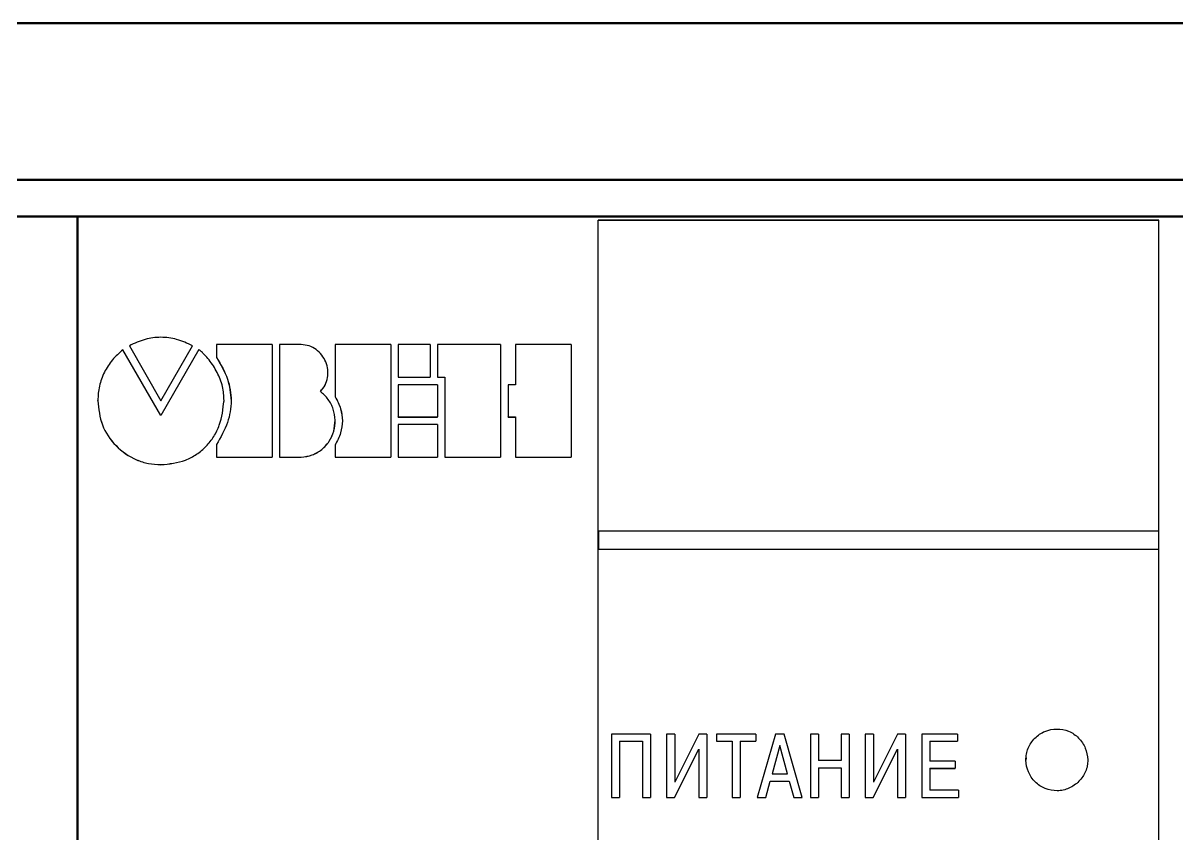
# Model space of a CAD drawing. Header units: millimetres. Extents: x 3520 to 8864, y 403 to 1747.
# Drawn here: x 5630.289 to 5634.092, y 873.231 to 875.903 of the extents above; entities that cross this region are included whole.
import ezdxf

# ---------------------------------------------------------------- set-up
doc = ezdxf.new("R2010")
doc.units = ezdxf.units.MM
doc.layers.add('main', color=5, linetype='Continuous', lineweight=50)
doc.layers.add('text', color=250, linetype='Continuous')

msp = doc.modelspace()

# ---------------------------------------------------------------- linework, layer by layer
at = {"layer": 'main', "color": 0, "linetype": 'Continuous'}
for p, q in [((5628.4279, 875.9033, 1518.358), (5635.9879, 875.9033, 1518.358)), ((5628.4279, 875.3866, 1518.358), (5635.9879, 875.3866, 1518.358)), ((5635.9879, 875.2657, 1518.358), (5628.4279, 875.2657, 1518.358)), ((5630.4679, 875.2657, 1518.358), (5630.4679, 870.5594, 1518.358))]:
    msp.add_line(p, q, dxfattribs=at)
at = {"layer": 'text', "color": 0, "linetype": 'Continuous'}
for p, q in [((5632.1839, 870.5714, 1518.358), (5632.1839, 875.254, 1518.358)), ((5632.1839, 875.254, 1518.358), (5634.0319, 875.254, 1518.358)), ((5634.0319, 875.254, 1518.358), (5632.1839, 875.254, 1518.358)), ((5634.0319, 870.5714, 1518.358), (5634.0319, 875.254, 1518.358)), ((5630.7426, 874.6099, 1518.358), (5630.6179, 874.8268, 1518.358)), ((5630.6391, 874.84, 1518.358), (5630.7429, 874.6582, 1518.358)), ((5630.6391, 874.8398, 1518.358), (5630.6391, 874.84, 1518.358)), ((5630.6391, 874.8398, 1518.358), (5630.7429, 874.6581, 1518.358)), ((5630.8676, 874.8271, 1518.358), (5630.7426, 874.6099, 1518.358)), ((5630.7429, 874.6582, 1518.358), (5630.8471, 874.84, 1518.358)), ((5630.7429, 874.6581, 1518.358), (5630.8471, 874.8398, 1518.358)), ((5630.8471, 874.8398, 1518.358), (5630.8471, 874.84, 1518.358)), ((5630.9265, 874.844, 1518.358), (5630.9265, 874.8011, 1518.358)), ((5631.1098, 874.844, 1518.358), (5630.9265, 874.844, 1518.358)), ((5631.1098, 874.844, 1518.358), (5631.1098, 874.4729, 1518.358)), ((5631.1342, 874.8439, 1518.358), (5631.1342, 874.4728, 1518.358)), ((5631.2053, 874.8439, 1518.358), (5631.1342, 874.8439, 1518.358)), ((5631.3172, 874.8439, 1518.358), (5631.3172, 874.6721, 1518.358)), ((5631.5004, 874.8439, 1518.358), (5631.3172, 874.8439, 1518.358)), ((5631.5004, 874.8439, 1518.358), (5631.5004, 874.4728, 1518.358)), ((5631.6306, 874.8438, 1518.358), (5631.525, 874.8438, 1518.358)), ((5631.525, 874.8438, 1518.358), (5631.525, 874.7364, 1518.358)), ((5631.6306, 874.8438, 1518.358), (5631.6306, 874.7364, 1518.358)), ((5631.8626, 874.8438, 1518.358), (5631.6549, 874.8438, 1518.358)), ((5631.6549, 874.8438, 1518.358), (5631.6549, 874.7364, 1518.358)), ((5631.8626, 874.8438, 1518.358), (5631.8626, 874.4727, 1518.358)), ((5631.9116, 874.8437, 1518.358), (5631.9116, 874.7115, 1518.358)), ((5632.0949, 874.8437, 1518.358), (5631.9116, 874.8437, 1518.358)), ((5632.0949, 874.8437, 1518.358), (5632.0949, 874.4726, 1518.358)), ((5630.9265, 874.8009, 1518.358), (5630.9265, 874.8011, 1518.358)), ((5631.525, 874.7364, 1518.358), (5631.6306, 874.7364, 1518.358)), ((5631.525, 874.7362, 1518.358), (5631.525, 874.7364, 1518.358)), ((5631.525, 874.7362, 1518.358), (5631.6306, 874.7362, 1518.358)), ((5631.6549, 874.7115, 1518.358), (5631.525, 874.7115, 1518.358)), ((5631.525, 874.7115, 1518.358), (5631.525, 874.6052, 1518.358)), ((5631.6306, 874.7362, 1518.358), (5631.6306, 874.7364, 1518.358)), ((5631.6549, 874.7364, 1518.358), (5631.6793, 874.7364, 1518.358)), ((5631.6549, 874.7362, 1518.358), (5631.6549, 874.7364, 1518.358)), ((5631.6549, 874.7362, 1518.358), (5631.6793, 874.7362, 1518.358)), ((5631.6549, 874.7115, 1518.358), (5631.6549, 874.6052, 1518.358)), ((5631.6793, 874.7364, 1518.358), (5631.6793, 874.4727, 1518.358)), ((5631.9116, 874.7115, 1518.358), (5631.8871, 874.7115, 1518.358)), ((5631.8871, 874.7115, 1518.358), (5631.8871, 874.6052, 1518.358)), ((5631.3172, 874.6719, 1518.358), (5631.3172, 874.6721, 1518.358)), ((5630.5349, 874.6589, 1518.358), (5630.5349, 874.659, 1518.358)), ((5630.7429, 874.6581, 1518.358), (5630.7429, 874.6582, 1518.358)), ((5631.525, 874.6052, 1518.358), (5631.6549, 874.6052, 1518.358)), ((5631.525, 874.605, 1518.358), (5631.525, 874.6052, 1518.358)), ((5631.525, 874.605, 1518.358), (5631.6549, 874.605, 1518.358)), ((5631.6549, 874.605, 1518.358), (5631.6549, 874.6052, 1518.358)), ((5631.8871, 874.6052, 1518.358), (5631.9116, 874.6052, 1518.358)), ((5631.8871, 874.605, 1518.358), (5631.8871, 874.6052, 1518.358)), ((5631.8871, 874.605, 1518.358), (5631.9116, 874.605, 1518.358)), ((5631.9116, 874.6052, 1518.358), (5631.9116, 874.4726, 1518.358)), ((5631.6549, 874.5804, 1518.358), (5631.525, 874.5804, 1518.358)), ((5631.525, 874.5804, 1518.358), (5631.525, 874.4728, 1518.358)), ((5631.6549, 874.5804, 1518.358), (5631.6549, 874.4728, 1518.358)), ((5630.9265, 874.5149, 1518.358), (5630.9265, 874.4729, 1518.358)), ((5631.3172, 874.5125, 1518.358), (5631.3172, 874.4728, 1518.358)), ((5630.9265, 874.4729, 1518.358), (5631.1098, 874.4729, 1518.358)), ((5630.9265, 874.4728, 1518.358), (5630.9265, 874.4729, 1518.358)), ((5630.9265, 874.4728, 1518.358), (5631.1098, 874.4728, 1518.358)), ((5631.1098, 874.4728, 1518.358), (5631.1098, 874.4729, 1518.358)), ((5631.1342, 874.4728, 1518.358), (5631.2053, 874.4728, 1518.358)), ((5631.1342, 874.4727, 1518.358), (5631.1342, 874.4728, 1518.358)), ((5631.1342, 874.4727, 1518.358), (5631.2053, 874.4727, 1518.358)), ((5631.2053, 874.4727, 1518.358), (5631.2053, 874.4728, 1518.358)), ((5631.3172, 874.4728, 1518.358), (5631.5004, 874.4728, 1518.358)), ((5631.3172, 874.4727, 1518.358), (5631.3172, 874.4728, 1518.358)), ((5631.3172, 874.4727, 1518.358), (5631.5004, 874.4727, 1518.358)), ((5631.5004, 874.4727, 1518.358), (5631.5004, 874.4728, 1518.358)), ((5631.525, 874.4728, 1518.358), (5631.6549, 874.4728, 1518.358)), ((5631.525, 874.4726, 1518.358), (5631.525, 874.4728, 1518.358)), ((5631.525, 874.4726, 1518.358), (5631.6549, 874.4726, 1518.358)), ((5631.6549, 874.4726, 1518.358), (5631.6549, 874.4728, 1518.358)), ((5631.6793, 874.4727, 1518.358), (5631.8626, 874.4727, 1518.358)), ((5631.6793, 874.4726, 1518.358), (5631.6793, 874.4727, 1518.358)), ((5631.6793, 874.4726, 1518.358), (5631.8626, 874.4726, 1518.358)), ((5631.8626, 874.4726, 1518.358), (5631.8626, 874.4727, 1518.358)), ((5631.9116, 874.4726, 1518.358), (5632.0949, 874.4726, 1518.358)), ((5631.9116, 874.4725, 1518.358), (5631.9116, 874.4726, 1518.358)), ((5631.9116, 874.4725, 1518.358), (5632.0949, 874.4725, 1518.358)), ((5632.0949, 874.4725, 1518.358), (5632.0949, 874.4726, 1518.358)), ((5630.7429, 874.4479, 1518.358), (5630.7429, 874.4481, 1518.358)), ((5632.1851, 874.2294, 1518.358), (5632.1851, 874.1697, 1518.358)), ((5634.0307, 874.2294, 1518.358), (5632.1851, 874.2294, 1518.358)), ((5634.0307, 874.2293, 1518.358), (5632.1851, 874.2293, 1518.358)), ((5634.0307, 874.2294, 1518.358), (5634.0307, 874.1697, 1518.358)), ((5632.1851, 874.1697, 1518.358), (5634.0307, 874.1697, 1518.358)), ((5632.2281, 873.5603, 1518.358), (5632.2281, 873.3514, 1518.358)), ((5632.3566, 873.5603, 1518.358), (5632.2281, 873.5603, 1518.358)), ((5632.3566, 873.5603, 1518.358), (5632.3566, 873.3514, 1518.358)), ((5632.4098, 873.5603, 1518.358), (5632.4098, 873.3514, 1518.358)), ((5632.4364, 873.5603, 1518.358), (5632.4098, 873.5603, 1518.358)), ((5632.4364, 873.5603, 1518.358), (5632.4364, 873.4021, 1518.358)), ((5632.5162, 873.5603, 1518.358), (5632.4364, 873.4021, 1518.358)), ((5632.5424, 873.5603, 1518.358), (5632.5162, 873.5603, 1518.358)), ((5632.5424, 873.5603, 1518.358), (5632.5424, 873.3514, 1518.358)), ((5632.5741, 873.5603, 1518.358), (5632.5741, 873.5368, 1518.358)), ((5632.7035, 873.5603, 1518.358), (5632.5741, 873.5603, 1518.358)), ((5632.7035, 873.5603, 1518.358), (5632.7035, 873.5368, 1518.358)), ((5632.7687, 873.5603, 1518.358), (5632.7086, 873.3514, 1518.358)), ((5632.7968, 873.5603, 1518.358), (5632.7687, 873.5603, 1518.358)), ((5632.8568, 873.3514, 1518.358), (5632.7968, 873.5603, 1518.358)), ((5632.9101, 873.5603, 1518.358), (5632.8835, 873.5603, 1518.358)), ((5632.8835, 873.5603, 1518.358), (5632.8835, 873.3514, 1518.358)), ((5632.9101, 873.5603, 1518.358), (5632.9101, 873.4732, 1518.358)), ((5632.9847, 873.5603, 1518.358), (5632.9847, 873.4732, 1518.358)), ((5633.0113, 873.5603, 1518.358), (5632.9847, 873.5603, 1518.358)), ((5633.0113, 873.5603, 1518.358), (5633.0113, 873.3514, 1518.358)), ((5633.0646, 873.5603, 1518.358), (5633.0646, 873.3514, 1518.358)), ((5633.0911, 873.5603, 1518.358), (5633.0646, 873.5603, 1518.358)), ((5633.0911, 873.5603, 1518.358), (5633.0911, 873.4021, 1518.358)), ((5633.1709, 873.5603, 1518.358), (5633.0911, 873.4021, 1518.358)), ((5633.1972, 873.5603, 1518.358), (5633.1709, 873.5603, 1518.358)), ((5633.1972, 873.5603, 1518.358), (5633.1972, 873.3514, 1518.358)), ((5633.2504, 873.5603, 1518.358), (5633.2504, 873.3514, 1518.358)), ((5633.3687, 873.5603, 1518.358), (5633.2504, 873.5603, 1518.358)), ((5633.3687, 873.5603, 1518.358), (5633.3687, 873.5368, 1518.358)), ((5632.2547, 873.5368, 1518.358), (5632.33, 873.5368, 1518.358)), ((5632.2547, 873.5368, 1518.358), (5632.2547, 873.3514, 1518.358)), ((5632.2547, 873.5367, 1518.358), (5632.33, 873.5367, 1518.358)), ((5632.33, 873.5368, 1518.358), (5632.33, 873.3514, 1518.358)), ((5632.5741, 873.5368, 1518.358), (5632.6256, 873.5368, 1518.358)), ((5632.5741, 873.5367, 1518.358), (5632.5741, 873.5368, 1518.358)), ((5632.5741, 873.5367, 1518.358), (5632.6256, 873.5367, 1518.358)), ((5632.6256, 873.5368, 1518.358), (5632.6256, 873.3514, 1518.358)), ((5632.6521, 873.5368, 1518.358), (5632.7035, 873.5368, 1518.358)), ((5632.6521, 873.5368, 1518.358), (5632.6521, 873.3514, 1518.358)), ((5632.6521, 873.5367, 1518.358), (5632.7035, 873.5367, 1518.358)), ((5632.7035, 873.5367, 1518.358), (5632.7035, 873.5368, 1518.358)), ((5632.7827, 873.5227, 1518.358), (5632.7574, 873.429, 1518.358)), ((5632.7827, 873.5226, 1518.358), (5632.7574, 873.4289, 1518.358)), ((5632.8081, 873.429, 1518.358), (5632.7827, 873.5227, 1518.358)), ((5632.7827, 873.5226, 1518.358), (5632.7827, 873.5227, 1518.358)), ((5632.8081, 873.4289, 1518.358), (5632.7827, 873.5226, 1518.358)), ((5633.277, 873.5368, 1518.358), (5633.3687, 873.5368, 1518.358)), ((5633.277, 873.5368, 1518.358), (5633.277, 873.4711, 1518.358)), ((5633.277, 873.5367, 1518.358), (5633.3687, 873.5367, 1518.358)), ((5633.3687, 873.5367, 1518.358), (5633.3687, 873.5368, 1518.358)), ((5632.4358, 873.3514, 1518.358), (5632.5159, 873.5108, 1518.358)), ((5632.4358, 873.3513, 1518.358), (5632.5159, 873.5107, 1518.358)), ((5632.5159, 873.5108, 1518.358), (5632.5159, 873.3514, 1518.358)), ((5633.0905, 873.3514, 1518.358), (5633.1706, 873.5108, 1518.358)), ((5633.0905, 873.3513, 1518.358), (5633.1706, 873.5107, 1518.358)), ((5633.1706, 873.5108, 1518.358), (5633.1706, 873.3514, 1518.358)), ((5632.9847, 873.4732, 1518.358), (5632.9101, 873.4732, 1518.358)), ((5632.9101, 873.4496, 1518.358), (5632.9847, 873.4496, 1518.358)), ((5632.9101, 873.4496, 1518.358), (5632.9101, 873.3514, 1518.358)), ((5632.9101, 873.4495, 1518.358), (5632.9847, 873.4495, 1518.358)), ((5632.9847, 873.4496, 1518.358), (5632.9847, 873.3514, 1518.358)), ((5633.3603, 873.4711, 1518.358), (5633.277, 873.4711, 1518.358)), ((5633.277, 873.4475, 1518.358), (5633.3603, 873.4475, 1518.358)), ((5633.277, 873.4475, 1518.358), (5633.277, 873.375, 1518.358)), ((5633.277, 873.4474, 1518.358), (5633.3603, 873.4474, 1518.358)), ((5633.3603, 873.4711, 1518.358), (5633.3603, 873.4475, 1518.358)), ((5633.3603, 873.4474, 1518.358), (5633.3603, 873.4475, 1518.358)), ((5633.5947, 873.4822, 1518.358), (5633.594, 873.4746, 1518.358)), ((5632.7574, 873.429, 1518.358), (5632.8081, 873.429, 1518.358)), ((5632.7364, 873.3514, 1518.358), (5632.7514, 873.4054, 1518.358)), ((5632.7364, 873.3513, 1518.358), (5632.7514, 873.4053, 1518.358)), ((5632.7514, 873.4054, 1518.358), (5632.8141, 873.4054, 1518.358)), ((5632.7514, 873.4053, 1518.358), (5632.7514, 873.4054, 1518.358)), ((5632.7514, 873.4053, 1518.358), (5632.8141, 873.4053, 1518.358)), ((5632.8141, 873.4054, 1518.358), (5632.829, 873.3514, 1518.358)), ((5632.8141, 873.4053, 1518.358), (5632.8141, 873.4054, 1518.358)), ((5632.8141, 873.4053, 1518.358), (5632.829, 873.3513, 1518.358)), ((5633.3714, 873.375, 1518.358), (5633.277, 873.375, 1518.358)), ((5633.3714, 873.375, 1518.358), (5633.3714, 873.3514, 1518.358)), ((5632.2281, 873.3514, 1518.358), (5632.2547, 873.3514, 1518.358)), ((5632.2281, 873.3514, 1518.358), (5632.2281, 873.3513, 1518.358)), ((5632.2281, 873.3513, 1518.358), (5632.2547, 873.3513, 1518.358)), ((5632.2547, 873.3514, 1518.358), (5632.2547, 873.3513, 1518.358)), ((5632.33, 873.3514, 1518.358), (5632.3566, 873.3514, 1518.358)), ((5632.33, 873.3514, 1518.358), (5632.33, 873.3513, 1518.358)), ((5632.33, 873.3513, 1518.358), (5632.3566, 873.3513, 1518.358)), ((5632.3566, 873.3514, 1518.358), (5632.3566, 873.3513, 1518.358)), ((5632.4098, 873.3514, 1518.358), (5632.4358, 873.3514, 1518.358)), ((5632.4098, 873.3513, 1518.358), (5632.4098, 873.3514, 1518.358)), ((5632.4098, 873.3513, 1518.358), (5632.4358, 873.3513, 1518.358)), ((5632.4358, 873.3513, 1518.358), (5632.4358, 873.3514, 1518.358)), ((5632.5159, 873.3514, 1518.358), (5632.5424, 873.3514, 1518.358)), ((5632.5159, 873.3513, 1518.358), (5632.5159, 873.3514, 1518.358)), ((5632.5159, 873.3513, 1518.358), (5632.5424, 873.3513, 1518.358)), ((5632.5424, 873.3513, 1518.358), (5632.5424, 873.3514, 1518.358)), ((5632.6256, 873.3514, 1518.358), (5632.6521, 873.3514, 1518.358)), ((5632.6256, 873.3513, 1518.358), (5632.6256, 873.3514, 1518.358)), ((5632.6256, 873.3513, 1518.358), (5632.6521, 873.3513, 1518.358)), ((5632.6521, 873.3513, 1518.358), (5632.6521, 873.3514, 1518.358)), ((5632.7086, 873.3514, 1518.358), (5632.7364, 873.3514, 1518.358)), ((5632.7086, 873.3513, 1518.358), (5632.7086, 873.3514, 1518.358)), ((5632.7086, 873.3513, 1518.358), (5632.7364, 873.3513, 1518.358)), ((5632.7364, 873.3513, 1518.358), (5632.7364, 873.3514, 1518.358)), ((5632.829, 873.3514, 1518.358), (5632.8568, 873.3514, 1518.358)), ((5632.829, 873.3513, 1518.358), (5632.829, 873.3514, 1518.358)), ((5632.829, 873.3513, 1518.358), (5632.8568, 873.3513, 1518.358)), ((5632.8568, 873.3513, 1518.358), (5632.8568, 873.3514, 1518.358)), ((5632.8835, 873.3514, 1518.358), (5632.9101, 873.3514, 1518.358)), ((5632.8835, 873.3514, 1518.358), (5632.8835, 873.3513, 1518.358)), ((5632.8835, 873.3513, 1518.358), (5632.9101, 873.3513, 1518.358)), ((5632.9101, 873.3514, 1518.358), (5632.9101, 873.3513, 1518.358)), ((5632.9847, 873.3514, 1518.358), (5633.0113, 873.3514, 1518.358)), ((5632.9847, 873.3514, 1518.358), (5632.9847, 873.3513, 1518.358)), ((5632.9847, 873.3513, 1518.358), (5633.0113, 873.3513, 1518.358)), ((5633.0113, 873.3514, 1518.358), (5633.0113, 873.3513, 1518.358)), ((5633.0646, 873.3514, 1518.358), (5633.0905, 873.3514, 1518.358)), ((5633.0646, 873.3513, 1518.358), (5633.0646, 873.3514, 1518.358)), ((5633.0646, 873.3513, 1518.358), (5633.0905, 873.3513, 1518.358)), ((5633.0905, 873.3513, 1518.358), (5633.0905, 873.3514, 1518.358)), ((5633.1706, 873.3514, 1518.358), (5633.1972, 873.3514, 1518.358)), ((5633.1706, 873.3513, 1518.358), (5633.1706, 873.3514, 1518.358)), ((5633.1706, 873.3513, 1518.358), (5633.1972, 873.3513, 1518.358)), ((5633.1972, 873.3513, 1518.358), (5633.1972, 873.3514, 1518.358)), ((5633.2504, 873.3514, 1518.358), (5633.3714, 873.3514, 1518.358)), ((5633.2504, 873.3513, 1518.358), (5633.2504, 873.3514, 1518.358)), ((5633.2504, 873.3513, 1518.358), (5633.3714, 873.3513, 1518.358)), ((5633.3714, 873.3513, 1518.358), (5633.3714, 873.3514, 1518.358))]:
    msp.add_line(p, q, dxfattribs=at)
for points, knots in [([(5630.8471, 874.84, 1518.358), (5630.83, 874.8479, 1518.358), (5630.797, 874.8631, 1518.358), (5630.7431, 874.87, 1518.358), (5630.6891, 874.8631, 1518.358), (5630.6561, 874.8479, 1518.358), (5630.6391, 874.84, 1518.358)], [0, 0, 0, 0, 0.258821, 0.500003, 0.7412, 1, 1, 1, 1]), ([(5630.6179, 874.8268, 1518.358), (5630.6057, 874.8161, 1518.358), (5630.5813, 874.7947, 1518.358), (5630.5553, 874.7532, 1518.358), (5630.5381, 874.7075, 1518.358), (5630.5359, 874.6752, 1518.358), (5630.5349, 874.659, 1518.358)], [0, 0, 0, 0, 0.249994, 0.5, 0.750001, 1, 1, 1, 1]), ([(5630.951, 874.659, 1518.358), (5630.9502, 874.6747, 1518.358), (5630.9485, 874.7071, 1518.358), (5630.9297, 874.7526, 1518.358), (5630.9074, 874.7872, 1518.358), (5630.8889, 874.8087, 1518.358), (5630.8787, 874.819, 1518.358), (5630.8729, 874.824, 1518.358), (5630.8698, 874.8263, 1518.358), (5630.8684, 874.8271, 1518.358), (5630.8679, 874.8272, 1518.358), (5630.8677, 874.8272, 1518.358), (5630.8677, 874.8271, 1518.358), (5630.8676, 874.8271, 1518.358)], [0, 0, 0, 0, 0.240985, 0.499615, 0.749715, 0.874893, 0.937496, 0.973386, 0.992195, 0.99728, 0.998857, 0.999464, 1, 1, 1, 1]), ([(5631.2687, 874.6891, 1518.358), (5631.2743, 874.696, 1518.358), (5631.2853, 874.7097, 1518.358), (5631.2934, 874.7351, 1518.358), (5631.2942, 874.7613, 1518.358), (5631.2875, 874.7869, 1518.358), (5631.2742, 874.8098, 1518.358), (5631.2552, 874.8281, 1518.358), (5631.2317, 874.8409, 1518.358), (5631.2141, 874.8429, 1518.358), (5631.2053, 874.8439, 1518.358)], [0, 0, 0, 0, 0.126458, 0.249991, 0.374982, 0.500017, 0.625057, 0.750058, 0.874496, 1, 1, 1, 1]), ([(5630.9265, 874.8011, 1518.358), (5630.94, 874.7781, 1518.358), (5630.9659, 874.7342, 1518.358), (5630.9783, 874.6588, 1518.358), (5630.9658, 874.583, 1518.358), (5630.94, 874.5383, 1518.358), (5630.9265, 874.5149, 1518.358)], [0, 0, 0, 0, 0.260098, 0.497281, 0.735924, 1, 1, 1, 1]), ([(5630.9265, 874.8009, 1518.358), (5630.9404, 874.778, 1518.358), (5630.967, 874.7341, 1518.358), (5630.9719, 874.6831, 1518.358), (5630.9743, 874.6588, 1518.358)], [0, 0, 0, 0, 0.523041, 1, 1, 1, 1]), ([(5631.2687, 874.689, 1518.358), (5631.2742, 874.6959, 1518.358), (5631.2852, 874.7096, 1518.358), (5631.2934, 874.7335, 1518.358), (5631.293, 874.7493, 1518.358), (5631.2928, 874.7564, 1518.358)], [0, 0, 0, 0, 0.358604, 0.708313, 1, 1, 1, 1]), ([(5631.2053, 874.4728, 1518.358), (5631.2175, 874.4745, 1518.358), (5631.2419, 874.4778, 1518.358), (5631.2744, 874.4967, 1518.358), (5631.2991, 874.5244, 1518.358), (5631.3142, 874.5582, 1518.358), (5631.3189, 874.5948, 1518.358), (5631.3127, 874.6312, 1518.358), (5631.2961, 874.6646, 1518.358), (5631.2778, 874.681, 1518.358), (5631.2687, 874.6891, 1518.358)], [0, 0, 0, 0, 0.125002, 0.24992, 0.374876, 0.4999, 0.624946, 0.749965, 0.874958, 1, 1, 1, 1]), ([(5631.3172, 874.6721, 1518.358), (5631.3241, 874.6592, 1518.358), (5631.3374, 874.6343, 1518.358), (5631.3431, 874.5925, 1518.358), (5631.3368, 874.5508, 1518.358), (5631.3239, 874.5256, 1518.358), (5631.3172, 874.5125, 1518.358)], [0, 0, 0, 0, 0.258982, 0.499886, 0.738357, 1, 1, 1, 1]), ([(5631.3172, 874.6719, 1518.358), (5631.3243, 874.659, 1518.358), (5631.3379, 874.6341, 1518.358), (5631.3401, 874.6059, 1518.358), (5631.3412, 874.5923, 1518.358)], [0, 0, 0, 0, 0.518109, 1, 1, 1, 1]), ([(5630.5349, 874.659, 1518.358), (5630.5379, 874.6317, 1518.358), (5630.544, 874.5772, 1518.358), (5630.5916, 874.507, 1518.358), (5630.6489, 874.4675, 1518.358), (5630.7016, 874.4504, 1518.358), (5630.7291, 874.4489, 1518.358), (5630.7429, 874.4481, 1518.358)], [0, 0, 0, 0, 0.249757, 0.499492, 0.749143, 0.874275, 1, 1, 1, 1]), ([(5630.5349, 874.6589, 1518.358), (5630.5379, 874.6316, 1518.358), (5630.544, 874.577, 1518.358), (5630.5916, 874.5069, 1518.358), (5630.6489, 874.4674, 1518.358), (5630.7015, 874.4503, 1518.358), (5630.7291, 874.4487, 1518.358), (5630.7429, 874.4479, 1518.358)], [0, 0, 0, 0, 0.2497482, 0.499479, 0.749135, 0.8741609, 1, 1, 1, 1]), ([(5630.7429, 874.4481, 1518.358), (5630.7706, 874.4508, 1518.358), (5630.8123, 874.4549, 1518.358), (5630.8614, 874.4813, 1518.358), (5630.8931, 874.5079, 1518.358), (5630.9184, 874.5407, 1518.358), (5630.9432, 874.5903, 1518.358), (5630.9479, 874.6316, 1518.358), (5630.951, 874.659, 1518.358)], [0, 0, 0, 0, 0.249332, 0.374866, 0.499752, 0.623425, 0.750226, 1, 1, 1, 1]), ([(5630.7429, 874.4479, 1518.358), (5630.7706, 874.4507, 1518.358), (5630.8123, 874.4547, 1518.358), (5630.8614, 874.4812, 1518.358), (5630.8931, 874.5078, 1518.358), (5630.9184, 874.5406, 1518.358), (5630.9432, 874.5901, 1518.358), (5630.9479, 874.6315, 1518.358), (5630.951, 874.6589, 1518.358)], [0, 0, 0, 0, 0.2493421, 0.3748568, 0.499767, 0.6234216, 0.7502364, 1, 1, 1, 1]), ([(5630.951, 874.6589, 1518.358), (5630.951, 874.6589, 1518.358), (5630.951, 874.659, 1518.358), (5630.951, 874.659, 1518.358), (5630.951, 874.659, 1518.358)], [0, 0, 0, 0, 0.499631, 1, 1, 1, 1]), ([(5631.2053, 874.4727, 1518.358), (5631.2175, 874.4744, 1518.358), (5631.2419, 874.4777, 1518.358), (5631.2744, 874.4966, 1518.358), (5631.2989, 874.5242, 1518.358), (5631.3146, 874.5581, 1518.358), (5631.3163, 874.5824, 1518.358), (5631.3171, 874.5946, 1518.358)], [0, 0, 0, 0, 0.20003, 0.39992, 0.599868, 0.799917, 1, 1, 1, 1]), ([(5633.7979, 873.4753, 1518.358), (5633.7961, 873.4885, 1518.358), (5633.7924, 873.515, 1518.358), (5633.7731, 873.5434, 1518.358), (5633.7528, 873.5607, 1518.358), (5633.7291, 873.5732, 1518.358), (5633.6956, 873.5795, 1518.358), (5633.6553, 873.5719, 1518.358), (5633.6218, 873.5485, 1518.358), (5633.6028, 873.5202, 1518.358), (5633.595, 873.4947, 1518.358), (5633.5928, 873.468, 1518.358), (5633.5999, 873.4347, 1518.358), (5633.6224, 873.4006, 1518.358), (5633.6569, 873.3786, 1518.358), (5633.6904, 873.372, 1518.358), (5633.717, 873.3749, 1518.358), (5633.7424, 873.3834, 1518.358), (5633.7702, 873.4029, 1518.358), (5633.7892, 873.4307, 1518.358), (5633.7971, 873.4558, 1518.358), (5633.7976, 873.4688, 1518.358), (5633.7979, 873.4753, 1518.358)], [0, 0, 0, 0, 0.062084, 0.124952, 0.156311, 0.187598, 0.250355, 0.312974, 0.375548, 0.438257, 0.469533, 0.500883, 0.563613, 0.62616, 0.68881, 0.75154, 0.782737, 0.814195, 0.877077, 0.939048, 0.969516, 1, 1, 1, 1])]:
    msp.add_open_spline(points, degree=3, knots=knots, dxfattribs=at)

doc.saveas('drawing.dxf')
